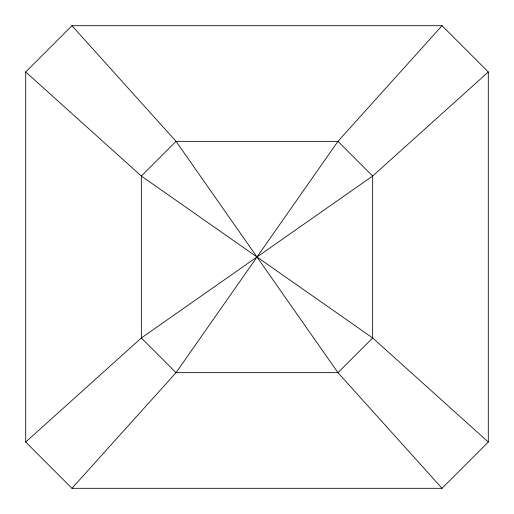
<?xml version="1.0" encoding="UTF-8"?>
<svg xmlns="http://www.w3.org/2000/svg" width="514" height="514" viewBox="0 0 514 514"><rect width="100%" height="100%" fill="white"/><g stroke="black" fill="none" stroke-linecap="round" stroke-linejoin="round"><path stroke-width="0.77" d="M442.04 25.7L337.955 141.35L176.045 372.65L71.96 488.3L25.7 442.04L25.7 71.96L71.96 25.7L442.04 25.7L488.3 71.96L488.3 442.04L442.04 488.3L71.96 488.3M25.7 442.04L141.35 337.955L372.65 176.045L488.3 71.96M488.3 442.04L372.65 337.955L141.35 176.045L25.7 71.96M71.96 25.7L176.045 141.35L337.955 372.65L442.04 488.3M176.045 141.35L141.35 176.045L141.35 337.955L176.045 372.65L337.955 372.65L372.65 337.955L372.65 176.045L337.955 141.35L176.045 141.35"/></g></svg>
